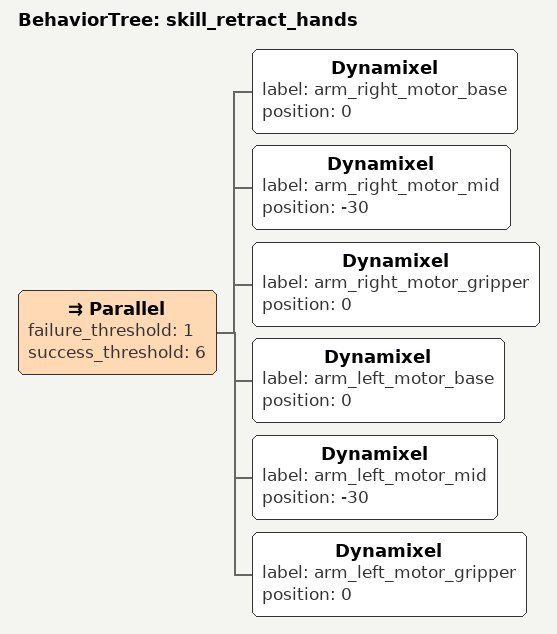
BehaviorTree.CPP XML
<root main_tree_to_execute="skill_retract_hands">
    <BehaviorTree ID="skill_retract_hands">
        <Parallel failure_threshold="1" success_threshold="6">
            <Dynamixel label="arm_right_motor_base" position="0" />
            <Dynamixel label="arm_right_motor_mid" position="-30" />
            <Dynamixel label="arm_right_motor_gripper" position="0" />
            <Dynamixel label="arm_left_motor_base" position="0" />
            <Dynamixel label="arm_left_motor_mid" position="-30" />
            <Dynamixel label="arm_left_motor_gripper" position="0" />

        </Parallel>
    </BehaviorTree>
</root>
